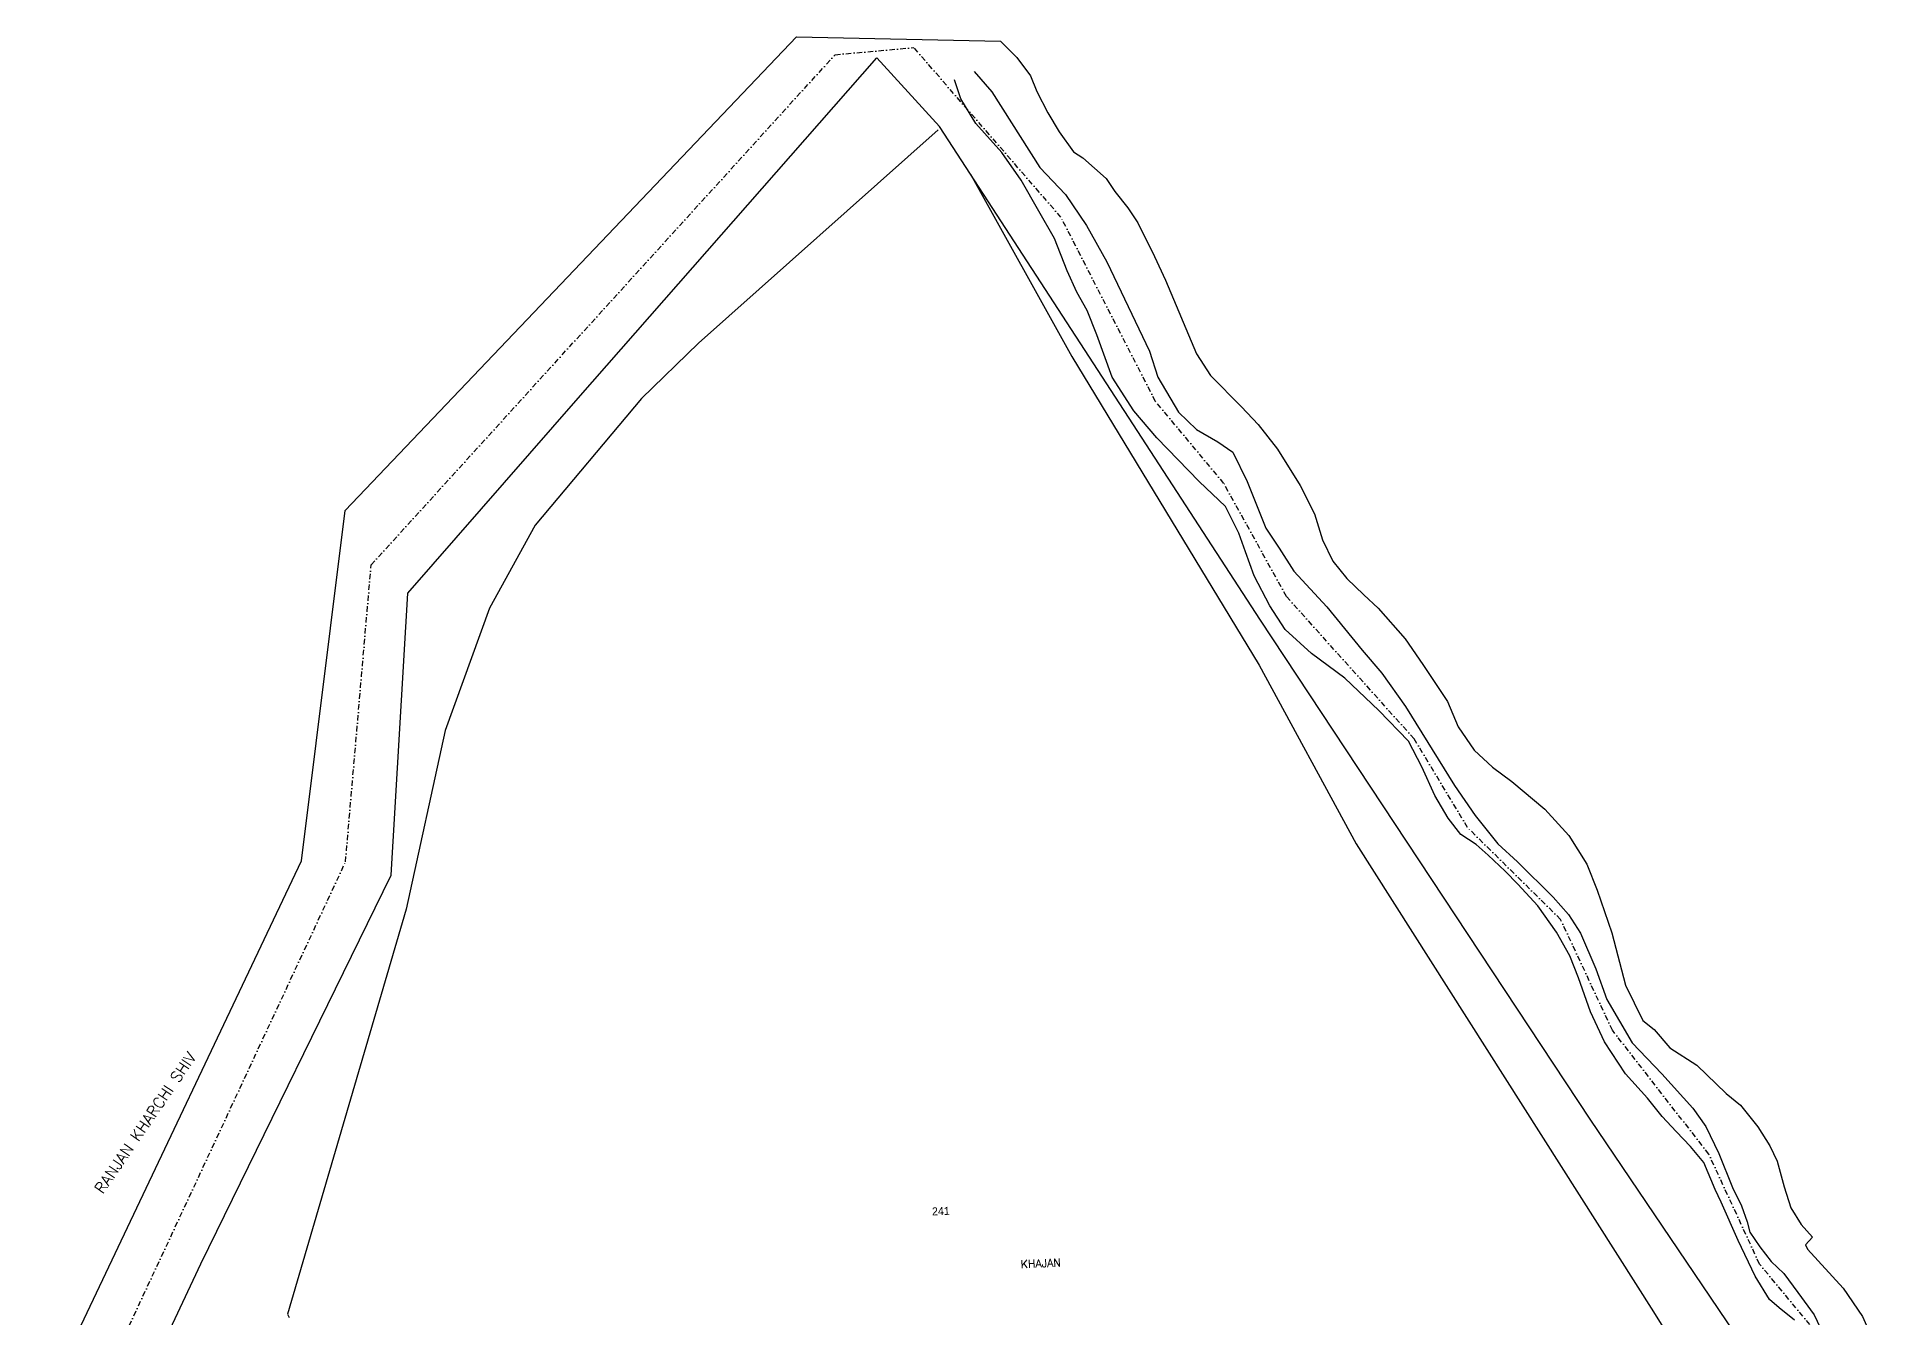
# Model space of a CAD drawing. Header units: metres. Extents: x 281802 to 284768, y 2076477 to 2081449.
# Drawn here: x 282871 to 284581, y 2080264 to 2081449 of the extents above; entities that cross this region are included whole.
import ezdxf
from ezdxf.enums import TextEntityAlignment as Align

# ---------------------------------------------------------------- set-up
doc = ezdxf.new("R2010")
doc.units = ezdxf.units.M
doc.linetypes.add('DASHDOT', pattern=[1, 0.5, -0.25, 0, -0.25])
for name, color, linetype in [('LINE_WATER', 4, 'Continuous'), ('OFF', 1, 'Continuous'), ('POLY_PARCEL', 6, 'Continuous'), ('POLY_WATER', 4, 'Continuous'), ('TEXT_MAPIN', 7, 'Continuous'), ('TEXT_MAPOUT', 7, 'Continuous'), ('TEXT_PARCEL', 7, 'Continuous'), ('V_BOUND_STREAM_LINE', 7, 'DASHDOT')]:
    doc.layers.add(name, color=color, linetype=linetype)
doc.styles.get("Standard").update_dxf_attribs({"font": 'simplex.shx'})
doc.styles.add('TEXT_MAP', font='')
doc.styles.get('TEXT_MAP').set_extended_font_data('Kruti Dev 050')

msp = doc.modelspace()

# ---------------------------------------------------------------- linework, layer by layer
at = {"layer": 'LINE_WATER'}
for p, q in [((283726.2, 2081391.7), (283720.5, 2081409.1)), ((283738.5, 2081416.9), (283754.9, 2081397.9)), ((283740.3, 2081368.7), (283726.2, 2081391.7)), ((283754.9, 2081397.9), (283799.3, 2081328)), ((283764.1, 2081341.9), (283740.3, 2081368.7)), ((283782.2, 2081316.3), (283764.1, 2081341.9)), ((283799.3, 2081328), (283823, 2081303.1)), ((283798.4, 2081287.6), (283782.2, 2081316.3)), ((283823, 2081303.1), (283842.6, 2081274.4)), ((283812.9, 2081262.5), (283798.4, 2081287.6)), ((283842.6, 2081274.4), (283861.4, 2081240.7)), ((283824.8, 2081232.4), (283812.9, 2081262.5)), ((283861.4, 2081240.7), (283900.8, 2081158)), ((283833.5, 2081212.6), (283824.8, 2081232.4)), ((283843.1, 2081195.6), (283833.5, 2081212.6)), ((283852.2, 2081173.1), (283843.1, 2081195.6)), ((283866.3, 2081133.9), (283852.2, 2081173.1)), ((283900.8, 2081158), (283908.6, 2081134)), ((283886.5, 2081102.9), (283866.3, 2081133.9)), ((283908.6, 2081134), (283927.7, 2081101.7)), ((283907.7, 2081077.8), (283886.5, 2081102.9)), ((283927.7, 2081101.7), (283944.3, 2081085.7)), ((283944.3, 2081085.7), (283964.2, 2081074.1)), ((283946.9, 2081037.6), (283907.7, 2081077.8)), ((283964.2, 2081074.1), (283977.9, 2081064.6)), ((283977.9, 2081064.6), (283991.2, 2081037.4)), ((283971.2, 2081014.4), (283946.9, 2081037.6)), ((283991.2, 2081037.4), (284008.5, 2080994.4)), ((283983.6, 2080989.6), (283971.2, 2081014.4)), ((283989.7, 2080972.4), (283983.6, 2080989.6)), ((284008.5, 2080994.4), (284020.8, 2080975.9)), ((283997.8, 2080950.2), (283989.7, 2080972.4)), ((284020.8, 2080975.9), (284034.6, 2080954.4)), ((284012.4, 2080922.6), (283997.8, 2080950.2)), ((284034.6, 2080954.4), (284064.9, 2080921.7)), ((284026.5, 2080900.7), (284012.4, 2080922.6)), ((284064.9, 2080921.7), (284097.7, 2080881.5)), ((284050.8, 2080878.4), (284026.5, 2080900.7)), ((284081.8, 2080855.4), (284050.8, 2080878.4)), ((284097.7, 2080881.5), (284116, 2080860.1)), ((284116, 2080860.1), (284137.9, 2080829.2)), ((284113.2, 2080825.5), (284081.8, 2080855.4)), ((284140.5, 2080797.4), (284113.2, 2080825.5)), ((284137.9, 2080829.2), (284183.1, 2080756.2)), ((284152.9, 2080773.5), (284140.5, 2080797.4)), ((284165.1, 2080746.9), (284152.9, 2080773.5)), ((284183.1, 2080756.2), (284202.4, 2080728.6)), ((284177.3, 2080726), (284165.1, 2080746.9)), ((284189, 2080710.9), (284177.3, 2080726)), ((284202.4, 2080728.6), (284223.3, 2080702.4)), ((284203.1, 2080701.6), (284189, 2080710.9)), ((284214.2, 2080691.9), (284203.1, 2080701.6)), ((284230, 2080677.1), (284214.2, 2080691.9)), ((284223.3, 2080702.4), (284241.5, 2080685.5)), ((284241.8, 2080664.9), (284230, 2080677.1)), ((284241.5, 2080685.5), (284274.6, 2080653)), ((284260.4, 2080645), (284241.8, 2080664.9)), ((284274.6, 2080653), (284288.8, 2080636.8)), ((284277.7, 2080620.5), (284260.4, 2080645)), ((284288.8, 2080636.8), (284299.7, 2080619.6)), ((284289.8, 2080598.5), (284277.7, 2080620.5)), ((284299.7, 2080619.6), (284313.9, 2080586.7)), ((284297.8, 2080578.3), (284289.8, 2080598.5)), ((284313.9, 2080586.7), (284324.2, 2080558.3)), ((284309.1, 2080546.7), (284297.8, 2080578.3)), ((284324.2, 2080558.3), (284347.5, 2080518.1)), ((284321.9, 2080519.1), (284309.1, 2080546.7)), ((284341.5, 2080489.4), (284321.9, 2080519.1)), ((284347.5, 2080518.1), (284375, 2080489.4)), ((284361.9, 2080466.9), (284341.5, 2080489.4)), ((284375, 2080489.4), (284403.6, 2080457.8)), ((284375.4, 2080450.1), (284361.9, 2080466.9)), ((284388.3, 2080436), (284375.4, 2080450.1)), ((284403.6, 2080457.8), (284415.7, 2080440.6)), ((284401.6, 2080422.2), (284388.3, 2080436)), ((284415.7, 2080440.6), (284427.9, 2080415.7)), ((284413.8, 2080407.3), (284401.6, 2080422.2)), ((284427.9, 2080415.7), (284440.5, 2080384.2)), ((284424.4, 2080382.4), (284413.8, 2080407.3)), ((284430.1, 2080370.7), (284424.4, 2080382.4)), ((284440.5, 2080384.2), (284448.9, 2080367.2)), ((284445.6, 2080335.3), (284430.1, 2080370.7)), ((284448.9, 2080367.2), (284454, 2080352.6)), ((284454, 2080352.6), (284456.4, 2080343)), ((284461.3, 2080302.4), (284445.6, 2080335.3)), ((284456.4, 2080343), (284465.7, 2080329.4)), ((284465.7, 2080329.4), (284476.1, 2080315.8)), ((284476.1, 2080315.8), (284488, 2080304.8)), ((284474.6, 2080280.8), (284461.3, 2080302.4)), ((284488, 2080304.8), (284500.9, 2080287.2)), ((284483.6, 2080272.9), (284474.6, 2080280.8)), ((284500.9, 2080287.2), (284515.9, 2080266.5)), ((284497.8, 2080261.5), (284483.6, 2080272.9)), ((284515.9, 2080266.5), (284524, 2080249.4))]:
    msp.add_line(p, q, dxfattribs=at)
at = {"layer": 'OFF'}
msp.add_line((283574.3, 2081448.8), (283763.1, 2081444.9), dxfattribs=at)
at = {"layer": 'POLY_PARCEL'}
for p, q in [((283705.3, 2081362.9), (283483.4, 2081165.4)), ((283735.3, 2081321.8), (283829, 2081153.2)), ((283483.4, 2081165.4), (283430.9, 2081114.4)), ((283829, 2081153.2), (284002.5, 2080867.5)), ((283430.9, 2081114.4), (283332.3, 2080997.1)), ((283332.3, 2080997.1), (283290, 2080920.3)), ((283290, 2080920.3), (283249.1, 2080807)), ((284002.5, 2080867.5), (284092.1, 2080702.2)), ((283249.1, 2080807), (283212.9, 2080641.7)), ((284092.1, 2080702.2), (284367.4, 2080269.3)), ((283212.9, 2080641.7), (283103.2, 2080267.2)), ((283103.2, 2080267.2), (283104.7, 2080263.9)), ((284367.4, 2080269.3), (284553.2, 2079971.3))]:
    msp.add_line(p, q, dxfattribs=at)
at = {"layer": 'POLY_WATER'}
for p, q in [((283156.5, 2081010.7), (283574.3, 2081448.8)), ((283763.1, 2081444.9), (283778.2, 2081429.9)), ((283372.2, 2081114.6), (283648.4, 2081429.6)), ((283648.4, 2081429.6), (283706.5, 2081366.1)), ((283778.2, 2081429.9), (283790.7, 2081412.9)), ((283790.7, 2081412.9), (283796.5, 2081398.3)), ((283796.5, 2081398.3), (283806.7, 2081378.7)), ((283806.7, 2081378.7), (283817.3, 2081361.1)), ((284003.6, 2080909.2), (283706.5, 2081366.1)), ((283817.3, 2081361.1), (283830.5, 2081342.4)), ((283830.5, 2081342.4), (283839.1, 2081336.9)), ((283839.1, 2081336.9), (283860.7, 2081317.8)), ((283860.7, 2081317.8), (283868.8, 2081305.8)), ((283868.8, 2081305.8), (283880.9, 2081290.8)), ((283880.9, 2081290.8), (283890.2, 2081276.9)), ((283890.2, 2081276.9), (283905.4, 2081245.8)), ((283905.4, 2081245.8), (283915.7, 2081223.8)), ((283915.7, 2081223.8), (283944.3, 2081155.7)), ((283944.3, 2081155.7), (283957.4, 2081135.7)), ((283957.4, 2081135.7), (283986, 2081106.6)), ((283214.5, 2080934.3), (283372.2, 2081114.6)), ((283986, 2081106.6), (284001.6, 2081090.4)), ((284001.6, 2081090.4), (284019.2, 2081067.3)), ((284019.2, 2081067.3), (284040.4, 2081033.8)), ((284040.4, 2081033.8), (284053.7, 2081007.6)), ((283116, 2080686.4), (283156.5, 2081010.7)), ((284053.7, 2081007.6), (284061, 2080983.4)), ((284061, 2080983.4), (284070.5, 2080963.8)), ((284070.5, 2080963.8), (284083.5, 2080947.7)), ((284083.5, 2080947.7), (284099.3, 2080932.7)), ((283199.1, 2080673.4), (283214.5, 2080934.3)), ((284099.3, 2080932.7), (284112.4, 2080920.4)), ((284308.6, 2080447.6), (284003.6, 2080909.2)), ((284112.4, 2080920.4), (284137.6, 2080891.8)), ((284137.6, 2080891.8), (284153.9, 2080868.3)), ((284153.9, 2080868.3), (284176.8, 2080834.1)), ((284176.8, 2080834.1), (284186.6, 2080810.6)), ((284186.6, 2080810.6), (284201.3, 2080789)), ((284201.3, 2080789), (284218.4, 2080773.1)), ((284218.4, 2080773.1), (284236.2, 2080759.9)), ((284236.2, 2080759.9), (284266.8, 2080734.2)), ((284266.8, 2080734.2), (284288.9, 2080710.1)), ((284288.9, 2080710.1), (284305.7, 2080683.6)), ((282909, 2080250.5), (283116, 2080686.4)), ((283023, 2080313.8), (283199.1, 2080673.4)), ((284305.7, 2080683.6), (284315.2, 2080659.5)), ((284315.2, 2080659.5), (284328.7, 2080619.8)), ((284328.7, 2080619.8), (284341.4, 2080571.5)), ((284341.4, 2080571.5), (284357.4, 2080538.7)), ((284357.4, 2080538.7), (284367.8, 2080530.6)), ((284367.8, 2080530.6), (284382.6, 2080513.5)), ((284382.6, 2080513.5), (284407.5, 2080497.4)), ((284407.5, 2080497.4), (284434.7, 2080471.2)), ((284434.7, 2080471.2), (284448, 2080460.4)), ((284491.9, 2080176.8), (284308.6, 2080447.6)), ((284448, 2080460.4), (284463.8, 2080440.4)), ((284463.8, 2080440.4), (284475.1, 2080422.8)), ((284475.1, 2080422.8), (284481.9, 2080408.8)), ((284481.9, 2080408.8), (284488.2, 2080384.8)), ((284488.2, 2080384.8), (284494.5, 2080365.4)), ((284494.5, 2080365.4), (284504, 2080350.1)), ((284504, 2080350.1), (284514.5, 2080338.4)), ((284514.5, 2080338.4), (284508.1, 2080331.4)), ((284508.1, 2080331.4), (284509.9, 2080327.3)), ((282905.4, 2080064.1), (283023, 2080313.8)), ((284509.9, 2080327.3), (284542.8, 2080291.2)), ((284542.8, 2080291.2), (284560.8, 2080264.9)), ((284560.8, 2080264.9), (284580.7, 2080220.8))]:
    msp.add_line(p, q, dxfattribs=at)
at = {"layer": 'V_BOUND_STREAM_LINE', "ltscale": 10}
for p, q in [((283609.9, 2081432.4), (283682.8, 2081439)), ((283818.9, 2081282.1), (283682.8, 2081439)), ((283180.5, 2080960.3), (283609.9, 2081432.4)), ((283906.4, 2081111.6), (283818.9, 2081282.1)), ((283969.7, 2081035.8), (283906.4, 2081111.6)), ((284027.6, 2080931.2), (283969.7, 2081035.8)), ((283156.8, 2080685.6), (283180.5, 2080960.3)), ((284145.8, 2080799.5), (284027.6, 2080931.2)), ((284195.3, 2080717.3), (284145.8, 2080799.5)), ((284281.4, 2080632.3), (284195.3, 2080717.3)), ((282871.2, 2080073.3), (283156.8, 2080685.6)), ((284329.3, 2080529.8), (284281.4, 2080632.3)), ((284418.5, 2080415.2), (284329.3, 2080529.8)), ((284465.5, 2080313.4), (284418.5, 2080415.2)), ((284512.1, 2080257.4), (284465.5, 2080313.4))]:
    msp.add_line(p, q, dxfattribs=at)

# ---------------------------------------------------------------- texts
at = {"layer": 'TEXT_MAPIN'}
msp.add_text('KHAJAN', height=7.4, rotation=2.5679, dxfattribs=at).set_placement((283781.9, 2080309.6))
at = {"layer": 'TEXT_MAPOUT'}
msp.add_text('RANJAN KHARCHI SHIV', height=10.284, rotation=55.7257, dxfattribs=at).set_placement((282932.3, 2080377.6))
at = {"layer": 'TEXT_PARCEL', "style": 'TEXT_MAP'}
msp.add_text('241', height=7.4, rotation=2.5679, dxfattribs=at).set_placement((283707.8, 2080362.5), align=Align.MIDDLE)

doc.saveas('drawing.dxf')
